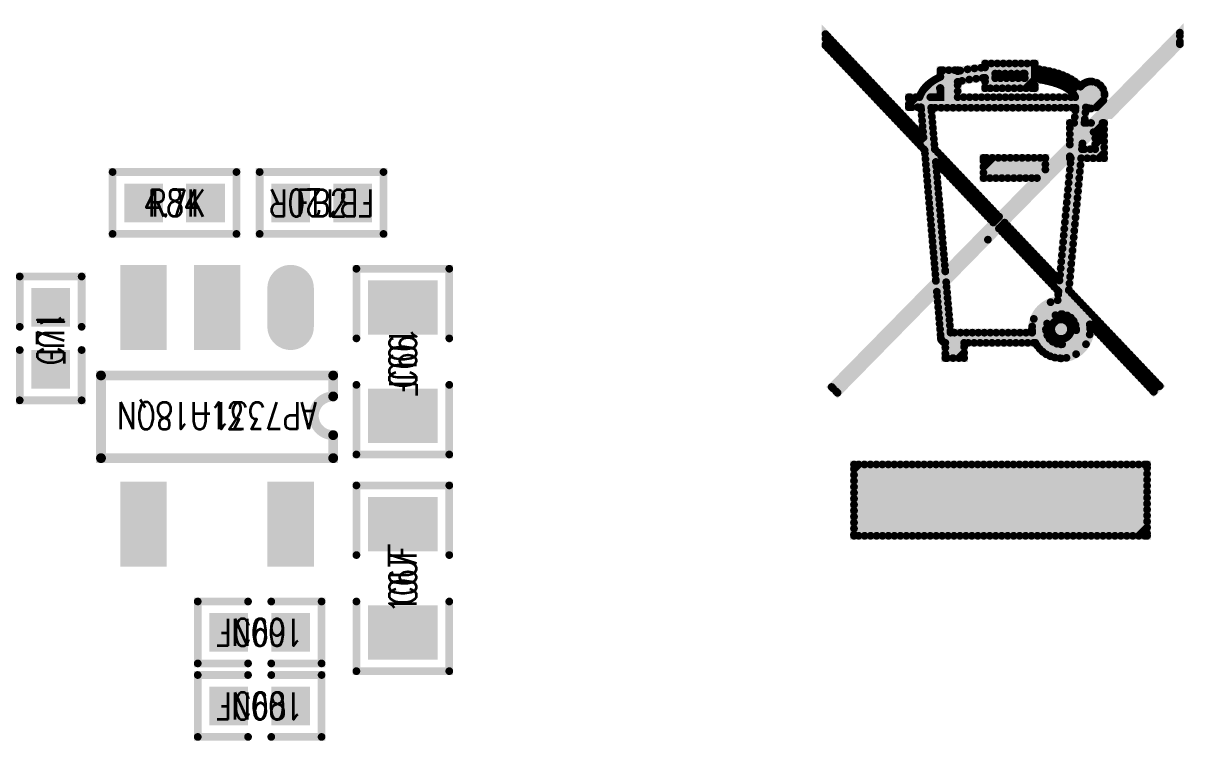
# Model space of a CAD drawing. Extents: x -4 to 157, y -7 to 87.
# Drawn here: x 19.3 to 34.29, y 21.25 to 30.52 of the extents above; entities that cross this region are included whole.
import ezdxf
from ezdxf.enums import TextEntityAlignment as Align

# ---------------------------------------------------------------- set-up
doc = ezdxf.new("R2010")
doc.units = 0
for name, color, linetype in [('2D_LINE_126', 255, 'CONTINUOUS'), ('ATTRIBUTE_01', 130, 'CONTINUOUS'), ('DRIL_PLTE_THRU_01', 3, 'CONTINUOUS'), ('DRIL_PLTE_THRU_02', 171, 'CONTINUOUS'), ('DRIL_PLTE_THRU_03', 222, 'CONTINUOUS'), ('DRIL_PLTE_THRU_04', 2, 'CONTINUOUS'), ('PADS_BOT', 56, 'CONTINUOUS'), ('PADS_INNER', 96, 'CONTINUOUS'), ('PADS_TOP', 96, 'CONTINUOUS'), ('PART_NAME_126', 6, 'CONTINUOUS'), ('PART_TOP_2DLINE_01', 255, 'CONTINUOUS'), ('PART_TOP_2DLINE_126', 255, 'CONTINUOUS')]:
    doc.layers.add(name, color=color, linetype=linetype)
doc.styles.add('W0$05', font='simplex', dxfattribs={"width": 0.75})

# ---------------------------------------------------------------- blocks, each defined once
blk = doc.blocks.new('SMOOTH_0$1')
at = {"const_width": 0.05}
blk.add_lwpolyline([(-0.025, 0, 1), (0.025, 0, 1)], format="xyb", close=True, dxfattribs=at)
blk = doc.blocks.new('DRAWING_12')
at = {"layer": '2D_LINE_126', "const_width": 0.1}
for points in [[(1.491, -3.948), (1.439, -3.347), (0.156, -4.654), (0.08, -4.579), (1.427, -3.208), (1.282, -1.519), (0, -0.166), (0, -0.018), (1.268, -1.353), (1.234, -0.964), (1.077, -0.964), (1.077, -0.834), (1.215, -0.834)], [(0, -0.077), (0.029, -0.048)], [(2.243, -2.377), (4.579, -0.041)], [(3.364, -0.966), (3.345, -1.167), (3.432, -1.167), (4.579, 0), (4.579, -0.149), (3.579, -1.167), (3.6, -1.167), (3.6, -1.623), (3.303, -1.623), (3.144, -3.328), (4.319, -4.567), (4.241, -4.641), (3.416, -3.769)], [(0, -0.154), (0.066, -0.088)], [(0.031, -0.2), (0.104, -0.127)], [(0.069, -0.239), (0.141, -0.167)], [(0.099, -4.598), (4.579, -0.118)], [(0.106, -0.279), (0.179, -0.206)], [(0.144, -0.318), (0.216, -0.246)], [(0.181, -0.358), (0.254, -0.285)], [(0.219, -0.397), (0.292, -0.325)], [(0.256, -0.437), (0.329, -0.364)], [(0.294, -0.476), (0.367, -0.404)], [(0.331, -0.516), (0.404, -0.443)], [(0.369, -0.555), (0.442, -0.483)], [(1.115, -0.964), (1.594, -0.485)], [(1.192, -0.964), (1.671, -0.485)], [(1.485, -0.825), (1.836, -0.474)], [(1.485, -0.517), (1.517, -0.485)], [(1.485, -0.571), (1.485, -0.485), (1.708, -0.485), (1.708, -0.498)], [(1.485, -0.748), (1.742, -0.491)], [(1.708, -0.498), (1.723, -0.495), (1.738, -0.492), (1.752, -0.489), (1.767, -0.486), (1.782, -0.483), (1.797, -0.481), (1.812, -0.478), (1.826, -0.476), (1.841, -0.473), (1.856, -0.471), (1.871, -0.469), (1.886, -0.467), (1.901, -0.465), (1.916, -0.463), (1.931, -0.461), (1.946, -0.46), (1.96, -0.458), (1.975, -0.457), (1.99, -0.455), (2.004, -0.454), (2.019, -0.453), (2.034, -0.452), (2.048, -0.451), (2.062, -0.45)], [(1.764, -0.623), (1.925, -0.462)], [(1.858, -0.606), (2.011, -0.454)], [(1.947, -0.595), (2.143, -0.398)], [(2.032, -0.586), (2.22, -0.398)], [(2.062, -0.402), (2.066, -0.398)], [(2.062, -0.633), (2.297, -0.398)], [(2.062, -0.45), (2.062, -0.398), (2.705, -0.398), (2.705, -0.719), (2.062, -0.719), (2.062, -0.584)], [(2.244, -0.529), (2.374, -0.398)], [(2.321, -0.529), (2.451, -0.398)], [(2.398, -0.529), (2.528, -0.398)], [(2.475, -0.529), (2.605, -0.398)], [(2.552, -0.529), (2.682, -0.398)], [(2.574, -0.583), (2.705, -0.452)], [(2.705, -0.597), (2.705, -0.464)], [(2.705, -0.464), (2.734, -0.468), (2.763, -0.472), (2.792, -0.477), (2.821, -0.482), (2.849, -0.487), (2.878, -0.493), (2.906, -0.5), (2.934, -0.506), (2.962, -0.514), (2.989, -0.522), (3.016, -0.53), (3.042, -0.539), (3.067, -0.549), (3.092, -0.559), (3.116, -0.57), (3.14, -0.581), (3.163, -0.593), (3.184, -0.606), (3.205, -0.62), (3.225, -0.634), (3.244, -0.649), (3.262, -0.664), (3.279, -0.681), (3.294, -0.698)], [(2.705, -0.529), (2.762, -0.472)], [(2.713, -0.599), (2.828, -0.484)], [(2.78, -0.609), (2.892, -0.496)], [(0.406, -0.595), (0.479, -0.522)], [(0.444, -0.634), (0.517, -0.562)], [(0.481, -0.674), (0.554, -0.601)], [(0.519, -0.714), (0.592, -0.641)], [(1.225, -0.808), (1.231, -0.795), (1.238, -0.782), (1.245, -0.77), (1.252, -0.757), (1.26, -0.745), (1.268, -0.734), (1.277, -0.723), (1.287, -0.711), (1.296, -0.701), (1.306, -0.69), (1.317, -0.68), (1.328, -0.67), (1.339, -0.661), (1.351, -0.651), (1.363, -0.642), (1.375, -0.633), (1.388, -0.625), (1.401, -0.616), (1.414, -0.608), (1.428, -0.6), (1.442, -0.593), (1.456, -0.585), (1.47, -0.578), (1.485, -0.571)], [(2.062, -0.584), (2.048, -0.585), (2.034, -0.586), (2.019, -0.587), (2.005, -0.588), (1.99, -0.59), (1.975, -0.591), (1.96, -0.593), (1.946, -0.595), (1.931, -0.596), (1.916, -0.598), (1.901, -0.6), (1.886, -0.602), (1.871, -0.604), (1.856, -0.607), (1.841, -0.609), (1.826, -0.611), (1.811, -0.614), (1.796, -0.617), (1.781, -0.619), (1.767, -0.622), (1.752, -0.625), (1.737, -0.628), (1.723, -0.632), (1.708, -0.635)], [(1.708, -0.635), (1.708, -0.834), (3.227, -0.834)], [(2.062, -0.71), (2.193, -0.579)], [(2.13, -0.719), (2.261, -0.589)], [(2.574, -0.529), (2.193, -0.529), (2.193, -0.589), (2.574, -0.589), (2.574, -0.529)], [(2.207, -0.719), (2.338, -0.589)], [(2.284, -0.719), (2.415, -0.589)], [(2.361, -0.719), (2.492, -0.589)], [(2.438, -0.719), (2.569, -0.589)], [(2.515, -0.719), (2.705, -0.529)], [(2.592, -0.719), (2.705, -0.606)], [(3.227, -0.834), (3.219, -0.816), (3.209, -0.8), (3.197, -0.784), (3.184, -0.769), (3.169, -0.755), (3.153, -0.742), (3.135, -0.729), (3.117, -0.717), (3.097, -0.705), (3.075, -0.694), (3.053, -0.684), (3.03, -0.674), (3.006, -0.665), (2.981, -0.656), (2.956, -0.648), (2.93, -0.641), (2.903, -0.634), (2.876, -0.627), (2.848, -0.621), (2.82, -0.615), (2.791, -0.61), (2.763, -0.606), (2.734, -0.601), (2.705, -0.597)], [(2.845, -0.621), (2.954, -0.512)], [(2.907, -0.635), (3.013, -0.529)], [(2.967, -0.652), (3.069, -0.55)], [(3.024, -0.672), (3.123, -0.573)], [(3.078, -0.695), (3.173, -0.6)], [(3.112, -0.97), (3.449, -0.633)], [(3.127, -0.723), (3.22, -0.63)], [(3.189, -0.97), (3.509, -0.65)], [(3.207, -0.798), (3.355, -0.65)], [(0.556, -0.753), (0.629, -0.68)], [(0.594, -0.793), (0.667, -0.72)], [(0.631, -0.832), (0.704, -0.759)], [(0.668, -0.872), (0.742, -0.799)], [(1.269, -0.733), (1.351, -0.651)], [(1.485, -0.715), (1.478, -0.719), (1.471, -0.723), (1.464, -0.727), (1.457, -0.731), (1.45, -0.736), (1.444, -0.74), (1.437, -0.745), (1.431, -0.749), (1.425, -0.754), (1.419, -0.759), (1.413, -0.763), (1.407, -0.768), (1.402, -0.773), (1.397, -0.778), (1.392, -0.783), (1.387, -0.789), (1.382, -0.794), (1.378, -0.799), (1.373, -0.805), (1.369, -0.81), (1.366, -0.816), (1.362, -0.822), (1.358, -0.828), (1.355, -0.834)], [(1.355, -0.834), (1.485, -0.834), (1.485, -0.715)], [(1.417, -0.97), (1.708, -0.679)], [(1.494, -0.97), (1.708, -0.756)], [(2.669, -0.719), (2.705, -0.683)], [(3.17, -0.757), (3.262, -0.665)], [(3.221, -1.091), (3.586, -0.726)], [(3.229, -1.007), (3.553, -0.682)], [(3.411, -0.978), (3.604, -0.785)], [(0.706, -0.911), (0.779, -0.838)], [(0.743, -0.951), (0.817, -0.878)], [(0.781, -0.99), (0.854, -0.917)], [(1.077, -0.848), (1.092, -0.834)], [(1.077, -0.925), (1.169, -0.834)], [(1.237, -0.996), (1.4, -0.834)], [(1.243, -1.067), (1.477, -0.834)], [(1.571, -0.97), (1.708, -0.833)], [(1.648, -0.97), (1.785, -0.834)], [(1.725, -0.97), (1.862, -0.834)], [(1.802, -0.97), (1.939, -0.834)], [(1.879, -0.97), (2.016, -0.834)], [(1.956, -0.97), (2.093, -0.834)], [(2.033, -0.97), (2.17, -0.834)], [(2.11, -0.97), (2.247, -0.834)], [(2.188, -0.97), (2.324, -0.834)], [(2.265, -0.97), (2.401, -0.834)], [(2.342, -0.97), (2.478, -0.834)], [(2.419, -0.97), (2.555, -0.834)], [(2.496, -0.97), (2.632, -0.834)], [(2.573, -0.97), (2.709, -0.834)], [(2.65, -0.97), (2.786, -0.834)], [(2.727, -0.97), (2.863, -0.834)], [(2.804, -0.97), (2.94, -0.834)], [(2.881, -0.97), (3.017, -0.834)], [(2.958, -0.97), (3.094, -0.834)], [(3.035, -0.97), (3.171, -0.834)], [(3.502, -0.964), (3.59, -0.876)], [(0.818, -1.03), (0.892, -0.957)], [(0.856, -1.069), (0.929, -0.996)], [(0.893, -1.109), (0.967, -1.036)], [(0.931, -1.148), (1.004, -1.075)], [(1.249, -1.138), (1.37, -1.017)], [(1.255, -1.209), (1.376, -1.088)], [(1.412, -1.504), (2.242, -2.379), (2.733, -1.879), (2.041, -1.879), (2.041, -1.618), (2.841, -1.618), (2.841, -1.769), (3.157, -1.447), (3.157, -1.167), (3.214, -1.167), (3.232, -0.97), (1.366, -0.97), (1.412, -1.504)], [(3.157, -1.233), (3.358, -1.032)], [(0.968, -1.188), (1.042, -1.115)], [(1.006, -1.227), (1.079, -1.154)], [(1.043, -1.267), (1.117, -1.194)], [(1.081, -1.306), (1.154, -1.233)], [(1.261, -1.28), (1.382, -1.159)], [(1.267, -1.351), (1.388, -1.23)], [(3.157, -1.31), (3.35, -1.117)], [(3.157, -1.387), (3.376, -1.167)], [(3.486, -1.288), (3.6, -1.174)], [(1.118, -1.346), (1.192, -1.273)], [(1.156, -1.386), (1.229, -1.312)], [(1.193, -1.425), (1.267, -1.352)], [(1.231, -1.465), (1.394, -1.301)], [(1.268, -1.504), (1.4, -1.372)], [(3.464, -1.285), (3.32, -1.431), (3.314, -1.506), (3.486, -1.506), (3.486, -1.285), (3.464, -1.285)], [(3.486, -1.365), (3.6, -1.251)], [(3.486, -1.442), (3.6, -1.328)], [(1.286, -1.563), (1.407, -1.443)], [(1.292, -1.634), (1.417, -1.51)], [(1.298, -1.705), (1.454, -1.549)], [(2.315, -2.455), (3.024, -3.202), (3.171, -1.623), (3.157, -1.623), (3.157, -1.598), (2.315, -2.455)], [(3.157, -1.618), (3.318, -1.456)], [(3.165, -1.686), (3.346, -1.506)], [(3.305, -1.623), (3.423, -1.506)], [(3.382, -1.623), (3.6, -1.405)], [(3.459, -1.623), (3.6, -1.482)], [(1.304, -1.776), (1.492, -1.589)], [(2.168, -2.454), (1.426, -1.671), (1.548, -3.085), (2.168, -2.454)], [(1.455, -1.702), (1.529, -1.628)], [(1.493, -1.741), (1.567, -1.668)], [(2.041, -1.656), (2.079, -1.618)], [(2.041, -1.733), (2.156, -1.618)], [(2.041, -1.81), (2.233, -1.618)], [(2.048, -1.879), (2.31, -1.618)], [(2.125, -1.879), (2.387, -1.618)], [(2.202, -1.879), (2.464, -1.618)], [(2.279, -1.879), (2.541, -1.618)], [(2.356, -1.879), (2.618, -1.618)], [(2.433, -1.879), (2.695, -1.618)], [(2.51, -1.879), (2.772, -1.618)], [(2.587, -1.879), (2.841, -1.625)], [(3.158, -1.771), (3.302, -1.626)], [(3.536, -1.623), (3.6, -1.559)], [(1.31, -1.847), (1.431, -1.726)], [(1.316, -1.918), (1.437, -1.797)], [(1.53, -1.781), (1.604, -1.707)], [(1.568, -1.82), (1.642, -1.747)], [(1.605, -1.86), (1.679, -1.786)], [(1.643, -1.899), (1.717, -1.826)], [(2.664, -1.879), (2.841, -1.702)], [(3.142, -1.941), (3.286, -1.796)], [(3.15, -1.856), (3.294, -1.711)], [(1.322, -1.989), (1.443, -1.868)], [(1.328, -2.06), (1.449, -1.939)], [(1.68, -1.939), (1.754, -1.865)], [(1.718, -1.978), (1.792, -1.905)], [(1.755, -2.018), (1.829, -1.944)], [(1.793, -2.058), (1.867, -1.984)], [(3.126, -2.11), (3.271, -1.966)], [(3.134, -2.026), (3.279, -1.881)], [(1.335, -2.131), (1.455, -2.01)], [(1.341, -2.202), (1.461, -2.081)], [(1.83, -2.097), (1.904, -2.023)], [(1.868, -2.137), (1.942, -2.063)], [(1.905, -2.176), (1.979, -2.102)], [(1.943, -2.216), (2.017, -2.142)], [(3.11, -2.28), (3.255, -2.136)], [(3.118, -2.195), (3.263, -2.051)], [(1.347, -2.272), (1.468, -2.152)], [(1.353, -2.343), (1.474, -2.223)], [(1.359, -2.414), (1.48, -2.294)], [(1.98, -2.255), (2.054, -2.181)], [(2.018, -2.295), (2.092, -2.221)], [(2.055, -2.334), (2.129, -2.26)], [(3.102, -2.365), (3.247, -2.22)], [(1.365, -2.485), (1.486, -2.364)], [(1.371, -2.556), (1.492, -2.435)], [(2.093, -2.374), (2.167, -2.3)], [(2.13, -2.413), (2.204, -2.339)], [(2.167, -2.453), (2.242, -2.379)], [(3.086, -2.535), (3.231, -2.39)], [(3.094, -2.45), (3.239, -2.305)], [(1.377, -2.627), (1.498, -2.506)], [(1.383, -2.698), (1.504, -2.577)], [(3, -3.458), (3.011, -3.343), (2.241, -2.531), (1.56, -3.225), (1.616, -3.877), (2.671, -3.877)], [(2.242, -2.532), (2.317, -2.458)], [(2.28, -2.571), (2.354, -2.497)], [(2.317, -2.611), (2.392, -2.537)], [(2.355, -2.651), (2.429, -2.576)], [(3.071, -2.705), (3.215, -2.56)], [(3.078, -2.62), (3.223, -2.475)], [(0.138, -4.636), (2.099, -2.675)], [(1.389, -2.769), (1.51, -2.648)], [(1.396, -2.84), (1.516, -2.719)], [(2.392, -2.69), (2.467, -2.616)], [(2.43, -2.73), (2.504, -2.655)], [(2.467, -2.769), (2.542, -2.695)], [(2.505, -2.809), (2.579, -2.734)], [(3.055, -2.875), (3.199, -2.73)], [(3.063, -2.79), (3.207, -2.645)], [(1.402, -2.911), (1.522, -2.79)], [(1.408, -2.982), (1.529, -2.861)], [(2.542, -2.848), (2.617, -2.774)], [(2.58, -2.888), (2.654, -2.813)], [(2.617, -2.927), (2.692, -2.853)], [(2.655, -2.967), (2.729, -2.892)], [(3.047, -2.96), (3.192, -2.815)], [(1.414, -3.052), (1.535, -2.932)], [(1.42, -3.123), (1.541, -3.003)], [(2.692, -3.006), (2.767, -2.932)], [(2.73, -3.046), (2.804, -2.971)], [(2.767, -3.085), (2.842, -3.011)], [(3.031, -3.13), (3.176, -2.985)], [(3.039, -3.045), (3.184, -2.9)], [(1.426, -3.194), (1.547, -3.073)], [(2.805, -3.125), (2.879, -3.05)], [(2.842, -3.164), (2.917, -3.09)], [(2.879, -3.204), (2.954, -3.129)], [(2.917, -3.243), (2.992, -3.169)], [(2.954, -3.283), (3.168, -3.07)], [(2.992, -3.323), (3.16, -3.155)], [(1.444, -3.407), (1.565, -3.286)], [(2.671, -3.797), (3.144, -3.324)], [(3.007, -3.384), (3.152, -3.24)], [(1.45, -3.478), (1.571, -3.357)], [(1.457, -3.549), (1.577, -3.428)], [(2.671, -3.875), (3.179, -3.366)], [(2.692, -3.699), (2.909, -3.483)], [(2.971, -3.651), (3.217, -3.406)], [(3.061, -3.638), (3.254, -3.445)], [(3.123, -3.654), (3.292, -3.485)], [(1.463, -3.62), (1.583, -3.499)], [(1.469, -3.691), (1.59, -3.57)], [(1.475, -3.762), (1.596, -3.641)], [(3.171, -3.683), (3.329, -3.524)], [(3.207, -3.724), (3.367, -3.564)], [(3.231, -3.776), (3.404, -3.603)], [(3.239, -3.846), (3.442, -3.643)], [(1.481, -3.832), (1.602, -3.712)], [(1.487, -3.903), (1.608, -3.783)], [(2.614, -4.008), (2.863, -3.759)], [(2.92, -3.857), (3.069, -3.708)], [(2.943, -3.757), (2.969, -3.73)], [(2.944, -3.909), (3.122, -3.732)], [(2.963, -4.199), (3.48, -3.682)], [(2.986, -3.944), (3.157, -3.774)], [(3.442, -3.797), (3.517, -3.722)], [(3.479, -3.836), (3.555, -3.761)], [(1.549, -4.008), (1.545, -4.007), (1.542, -4.006), (1.538, -4.005), (1.535, -4.004), (1.532, -4.002), (1.528, -4.001), (1.525, -3.999), (1.522, -3.997), (1.519, -3.995), (1.516, -3.992), (1.513, -3.99), (1.51, -3.987), (1.508, -3.984), (1.505, -3.981), (1.503, -3.979), (1.501, -3.975), (1.499, -3.972), (1.497, -3.969), (1.495, -3.966), (1.494, -3.962), (1.493, -3.959), (1.492, -3.955), (1.491, -3.952), (1.491, -3.948)], [(1.498, -3.97), (1.614, -3.853)], [(1.539, -4.005), (1.667, -3.877)], [(1.549, -4.072), (1.744, -3.877)], [(1.549, -4.149), (1.821, -3.877)], [(1.571, -4.205), (1.898, -3.877)], [(1.844, -4.008), (1.975, -3.877)], [(1.921, -4.008), (2.052, -3.877)], [(1.998, -4.008), (2.129, -3.877)], [(2.075, -4.008), (2.206, -3.877)], [(2.152, -4.008), (2.283, -3.877)], [(2.229, -4.008), (2.36, -3.877)], [(2.306, -4.008), (2.437, -3.877)], [(2.383, -4.008), (2.514, -3.877)], [(2.46, -4.008), (2.591, -3.877)], [(2.537, -4.008), (2.668, -3.877)], [(2.691, -4.008), (2.85, -3.849)], [(2.734, -4.043), (2.866, -3.911)], [(3.031, -4.207), (3.42, -3.819)], [(3.049, -3.959), (3.171, -3.836)], [(3.114, -4.202), (3.414, -3.901)], [(3.517, -3.876), (3.592, -3.801)], [(3.554, -3.916), (3.63, -3.84)], [(3.592, -3.955), (3.667, -3.88)], [(3.629, -3.995), (3.705, -3.919)], [(2.712, -4.008), (1.791, -4.008), (1.791, -4.205), (1.549, -4.205), (1.549, -4.008)], [(1.648, -4.205), (1.791, -4.061)], [(2.768, -4.086), (2.895, -3.959)], [(2.807, -4.123), (2.936, -3.994)], [(2.852, -4.156), (2.988, -4.019)], [(2.904, -4.181), (3.058, -4.027)], [(3.238, -4.154), (3.366, -4.026)], [(3.666, -4.034), (3.742, -3.959)], [(3.704, -4.074), (3.78, -3.998)], [(3.741, -4.113), (3.817, -4.038)], [(3.779, -4.153), (3.855, -4.077)], [(1.725, -4.205), (1.791, -4.138)], [(3.816, -4.192), (3.892, -4.117)], [(3.854, -4.232), (3.93, -4.156)], [(3.891, -4.271), (3.967, -4.196)], [(3.929, -4.311), (4.005, -4.235)], [(3.966, -4.35), (4.042, -4.275)], [(4.004, -4.39), (4.08, -4.314)], [(4.041, -4.429), (4.117, -4.354)], [(4.079, -4.469), (4.155, -4.393)], [(4.116, -4.508), (4.192, -4.433)], [(4.154, -4.548), (4.23, -4.472)], [(4.191, -4.588), (4.267, -4.512)], [(4.229, -4.627), (4.305, -4.551)], [(0.369, -5.638), (0.427, -5.58)], [(0.369, -5.715), (0.504, -5.58)], [(0.369, -5.792), (0.581, -5.58)], [(0.369, -5.869), (0.658, -5.58)], [(0.369, -5.946), (0.735, -5.58)], [(0.369, -6.023), (0.812, -5.58)], [(0.369, -6.1), (0.889, -5.58)], [(0.369, -6.177), (0.966, -5.58)], [(0.369, -6.254), (1.043, -5.58)], [(0.369, -6.331), (1.12, -5.58)], [(0.369, -6.408), (1.197, -5.58)], [(0.369, -6.485), (1.274, -5.58)], [(0.369, -5.58), (4.155, -5.58), (4.155, -6.502), (0.369, -6.502), (0.369, -5.58)], [(0.429, -6.502), (1.351, -5.58)], [(0.506, -6.502), (1.428, -5.58)], [(0.583, -6.502), (1.505, -5.58)], [(0.66, -6.502), (1.582, -5.58)], [(0.737, -6.502), (1.659, -5.58)], [(0.814, -6.502), (1.736, -5.58)], [(0.891, -6.502), (1.813, -5.58)], [(0.968, -6.502), (1.89, -5.58)], [(1.045, -6.502), (1.967, -5.58)], [(1.122, -6.502), (2.044, -5.58)], [(1.199, -6.502), (2.121, -5.58)], [(1.276, -6.502), (2.198, -5.58)], [(1.353, -6.502), (2.275, -5.58)], [(1.43, -6.502), (2.352, -5.58)], [(1.507, -6.502), (2.429, -5.58)], [(1.584, -6.502), (2.506, -5.58)], [(1.661, -6.502), (2.583, -5.58)], [(1.738, -6.502), (2.66, -5.58)], [(1.815, -6.502), (2.737, -5.58)], [(1.892, -6.502), (2.814, -5.58)], [(1.969, -6.502), (2.891, -5.58)], [(2.046, -6.502), (2.968, -5.58)], [(2.123, -6.502), (3.045, -5.58)], [(2.2, -6.502), (3.122, -5.58)], [(2.277, -6.502), (3.199, -5.58)], [(2.354, -6.502), (3.276, -5.58)], [(2.431, -6.502), (3.353, -5.58)], [(2.508, -6.502), (3.43, -5.58)], [(2.585, -6.502), (3.507, -5.58)], [(2.662, -6.502), (3.584, -5.58)], [(2.739, -6.502), (3.661, -5.58)], [(2.816, -6.502), (3.738, -5.58)], [(2.893, -6.502), (3.815, -5.58)], [(2.97, -6.502), (3.892, -5.58)], [(3.047, -6.502), (3.969, -5.58)], [(3.124, -6.502), (4.046, -5.58)], [(3.201, -6.502), (4.123, -5.58)], [(3.278, -6.502), (4.155, -5.625)], [(3.355, -6.502), (4.155, -5.702)], [(3.432, -6.502), (4.155, -5.779)], [(3.509, -6.502), (4.155, -5.856)], [(3.586, -6.502), (4.155, -5.933)], [(3.663, -6.502), (4.155, -6.01)], [(3.74, -6.502), (4.155, -6.087)], [(3.817, -6.502), (4.155, -6.164)], [(3.894, -6.502), (4.155, -6.241)], [(3.971, -6.502), (4.155, -6.318)], [(4.048, -6.502), (4.155, -6.395)], [(4.125, -6.502), (4.155, -6.472)]]:
    blk.add_lwpolyline(points, dxfattribs=at)
for points in [[(3.431, -0.631, 0.230409), (3.294, -0.698)], [(3.606, -0.805, 0.414214), (3.431, -0.631)], [(1.225, -0.808, 0.023566), (1.215, -0.834)], [(3.431, -0.98, 0.413702), (3.606, -0.805)], [(3.364, -0.966, 0.099373), (3.431, -0.98)], [(3, -3.458, 0.380364), (2.668, -3.832)], [(3.044, -3.637, 0.414214), (2.849, -3.832)], [(3.24, -3.832, 0.414214), (3.044, -3.637)], [(3.044, -3.705, 0.414214), (2.917, -3.832)], [(3.172, -3.832, 0.414214), (3.044, -3.705)], [(3.421, -3.832, 0.041475), (3.416, -3.769)], [(2.668, -3.832, 0.029679), (2.671, -3.877)], [(2.849, -3.832, 0.414214), (3.044, -4.028)], [(2.917, -3.832, 0.414214), (3.044, -3.959)], [(3.044, -4.209, 0.414214), (3.421, -3.832)], [(3.044, -4.028, 0.414214), (3.24, -3.832)], [(3.044, -3.959, 0.413192), (3.172, -3.832)], [(2.712, -4.008, 0.277794), (3.044, -4.209)]]:
    blk.add_lwpolyline(points, format="xyb", dxfattribs=at)
at = {"layer": '2D_LINE_126'}
for p in [(0, -0.018), (0.029, -0.048), (4.579, 0), (4.579, -0.041), (0, -0.077), (0, -0.154), (0, -0.166), (0.031, -0.2), (0.066, -0.088), (0.104, -0.127), (0.141, -0.167), (4.579, -0.118), (4.579, -0.149), (0.069, -0.239), (0.106, -0.279), (0.144, -0.318), (0.179, -0.206), (0.216, -0.246), (0.254, -0.285), (0.292, -0.325), (0.181, -0.358), (0.219, -0.397), (0.256, -0.437), (0.294, -0.476), (0.329, -0.364), (0.367, -0.404), (0.404, -0.443), (0.442, -0.483), (1.485, -0.485), (1.517, -0.485), (1.594, -0.485), (1.671, -0.485), (1.708, -0.485), (1.708, -0.498), (1.708, -0.498), (1.723, -0.495), (1.742, -0.491), (1.836, -0.474), (1.925, -0.462), (2.011, -0.454), (2.062, -0.398), (2.062, -0.402), (2.062, -0.45), (2.066, -0.398), (2.143, -0.398), (2.22, -0.398), (2.297, -0.398), (2.374, -0.398), (2.451, -0.398), (2.528, -0.398), (2.605, -0.398), (2.682, -0.398), (2.705, -0.398), (2.705, -0.452), (2.705, -0.464), (2.705, -0.464), (2.734, -0.468), (2.762, -0.472), (2.828, -0.484), (2.892, -0.496), (0.331, -0.516), (0.369, -0.555), (0.406, -0.595), (0.444, -0.634), (0.479, -0.522), (0.517, -0.562), (0.554, -0.601), (0.592, -0.641), (1.363, -0.642), (1.375, -0.633), (1.388, -0.625), (1.401, -0.616), (1.414, -0.608), (1.428, -0.6), (1.442, -0.593), (1.456, -0.585), (1.47, -0.578), (1.485, -0.517), (1.485, -0.571), (1.485, -0.571), (1.708, -0.635), (1.764, -0.623), (1.858, -0.606), (1.947, -0.595), (2.032, -0.586), (2.048, -0.585), (2.062, -0.584), (2.062, -0.584), (2.062, -0.633), (2.193, -0.529), (2.193, -0.579), (2.193, -0.589), (2.244, -0.529), (2.261, -0.589), (2.321, -0.529), (2.338, -0.589), (2.398, -0.529), (2.415, -0.589), (2.475, -0.529), (2.492, -0.589), (2.552, -0.529), (2.569, -0.589), (2.574, -0.529), (2.574, -0.529), (2.574, -0.583), (2.574, -0.589), (2.705, -0.529), (2.705, -0.529), (2.705, -0.597), (2.705, -0.606), (2.713, -0.599), (2.78, -0.609), (2.82, -0.615), (2.845, -0.621), (2.848, -0.621), (2.876, -0.627), (2.903, -0.634), (2.907, -0.635), (2.93, -0.641), (2.954, -0.512), (2.956, -0.648), (3.013, -0.529), (3.069, -0.55), (3.123, -0.573), (3.173, -0.6), (3.22, -0.63), (3.355, -0.65), (3.431, -0.631), (3.431, -0.631), (3.449, -0.633), (3.509, -0.65), (0.481, -0.674), (0.519, -0.714), (0.556, -0.753), (0.594, -0.793), (0.629, -0.68), (0.667, -0.72), (0.704, -0.759), (0.742, -0.799), (1.231, -0.795), (1.238, -0.782), (1.245, -0.77), (1.252, -0.757), (1.26, -0.745), (1.268, -0.734), (1.269, -0.733), (1.277, -0.723), (1.287, -0.711), (1.296, -0.701), (1.306, -0.69), (1.317, -0.68), (1.328, -0.67), (1.339, -0.661), (1.351, -0.651), (1.351, -0.651), (1.478, -0.719), (1.485, -0.715), (1.485, -0.715), (1.485, -0.748), (1.708, -0.679), (1.708, -0.756), (2.062, -0.71), (2.062, -0.719), (2.13, -0.719), (2.207, -0.719), (2.284, -0.719), (2.361, -0.719), (2.438, -0.719), (2.515, -0.719), (2.592, -0.719), (2.669, -0.719), (2.705, -0.683), (2.705, -0.719), (2.967, -0.652), (2.981, -0.656), (3.006, -0.665), (3.024, -0.672), (3.03, -0.674), (3.053, -0.684), (3.075, -0.694), (3.078, -0.695), (3.097, -0.705), (3.117, -0.717), (3.127, -0.723), (3.135, -0.729), (3.153, -0.742), (3.169, -0.755), (3.17, -0.757), (3.184, -0.769), (3.197, -0.784), (3.207, -0.798), (3.262, -0.665), (3.294, -0.698), (3.553, -0.682), (3.586, -0.726), (3.604, -0.785), (0.631, -0.832), (0.668, -0.872), (0.706, -0.911), (0.779, -0.838), (0.817, -0.878), (0.854, -0.917), (1.077, -0.834), (1.077, -0.848), (1.077, -0.925), (1.092, -0.834), (1.169, -0.834), (1.215, -0.834), (1.215, -0.834), (1.225, -0.808), (1.225, -0.808), (1.355, -0.834), (1.4, -0.834), (1.477, -0.834), (1.485, -0.825), (1.485, -0.834), (1.708, -0.833), (1.708, -0.834), (1.785, -0.834), (1.862, -0.834), (1.939, -0.834), (2.016, -0.834), (2.093, -0.834), (2.17, -0.834), (2.247, -0.834), (2.324, -0.834), (2.401, -0.834), (2.478, -0.834), (2.555, -0.834), (2.632, -0.834), (2.709, -0.834), (2.786, -0.834), (2.863, -0.834), (2.94, -0.834), (3.017, -0.834), (3.094, -0.834), (3.171, -0.834), (3.209, -0.8), (3.219, -0.816), (3.227, -0.834), (3.227, -0.834), (3.59, -0.876), (3.606, -0.805), (3.606, -0.805), (0.743, -0.951), (0.781, -0.99), (0.818, -1.03), (0.856, -1.069), (0.892, -0.957), (0.929, -0.996), (0.967, -1.036), (1.004, -1.075), (1.077, -0.964), (1.115, -0.964), (1.192, -0.964), (1.234, -0.964), (1.237, -0.996), (1.243, -1.067), (1.366, -0.97), (1.37, -1.017), (1.376, -1.088), (1.417, -0.97), (1.494, -0.97), (1.571, -0.97), (1.648, -0.97), (1.725, -0.97), (1.802, -0.97), (1.879, -0.97), (1.956, -0.97), (2.033, -0.97), (2.11, -0.97), (2.188, -0.97), (2.265, -0.97), (2.342, -0.97), (2.419, -0.97), (2.496, -0.97), (2.573, -0.97), (2.65, -0.97), (2.727, -0.97), (2.804, -0.97), (2.881, -0.97), (2.958, -0.97), (3.035, -0.97), (3.112, -0.97), (3.189, -0.97), (3.221, -1.091), (3.229, -1.007), (3.232, -0.97), (3.358, -1.032), (3.364, -0.966), (3.364, -0.966), (3.411, -0.978), (3.431, -0.98), (3.431, -0.98), (3.502, -0.964), (0.893, -1.109), (0.931, -1.148), (0.968, -1.188), (1.006, -1.227), (1.042, -1.115), (1.079, -1.154), (1.117, -1.194), (1.154, -1.233), (1.249, -1.138), (1.255, -1.209), (1.382, -1.159), (1.388, -1.23), (3.157, -1.167), (3.157, -1.233), (3.214, -1.167), (3.345, -1.167), (3.35, -1.117), (3.376, -1.167), (3.432, -1.167), (3.579, -1.167), (3.6, -1.167), (3.6, -1.174), (1.043, -1.267), (1.081, -1.306), (1.118, -1.346), (1.156, -1.386), (1.192, -1.273), (1.229, -1.312), (1.261, -1.28), (1.267, -1.351), (1.267, -1.352), (1.268, -1.353), (1.394, -1.301), (1.4, -1.372), (3.157, -1.31), (3.157, -1.387), (3.464, -1.285), (3.464, -1.285), (3.486, -1.285), (3.486, -1.288), (3.486, -1.365), (3.6, -1.251), (3.6, -1.328), (1.193, -1.425), (1.231, -1.465), (1.268, -1.504), (1.282, -1.519), (1.407, -1.443), (1.412, -1.504), (1.412, -1.504), (1.417, -1.51), (1.454, -1.549), (3.157, -1.447), (3.314, -1.506), (3.318, -1.456), (3.32, -1.431), (3.346, -1.506), (3.423, -1.506), (3.486, -1.442), (3.486, -1.506), (3.6, -1.405), (3.6, -1.482), (1.286, -1.563), (1.292, -1.634), (1.426, -1.671), (1.492, -1.589), (1.529, -1.628), (1.567, -1.668), (2.041, -1.618), (2.041, -1.656), (2.079, -1.618), (2.156, -1.618), (2.233, -1.618), (2.31, -1.618), (2.387, -1.618), (2.464, -1.618), (2.541, -1.618), (2.618, -1.618), (2.695, -1.618), (2.772, -1.618), (2.841, -1.618), (2.841, -1.625), (3.157, -1.598), (3.157, -1.618), (3.157, -1.623), (3.165, -1.686), (3.171, -1.623), (3.302, -1.626), (3.303, -1.623), (3.305, -1.623), (3.382, -1.623), (3.459, -1.623), (3.536, -1.623), (3.6, -1.559), (3.6, -1.623), (1.298, -1.705), (1.304, -1.776), (1.31, -1.847), (1.431, -1.726), (1.437, -1.797), (1.455, -1.702), (1.493, -1.741), (1.53, -1.781), (1.568, -1.82), (1.604, -1.707), (1.642, -1.747), (1.679, -1.786), (1.717, -1.826), (2.041, -1.733), (2.041, -1.81), (2.841, -1.702), (2.841, -1.769), (3.158, -1.771), (3.286, -1.796), (3.294, -1.711), (1.316, -1.918), (1.322, -1.989), (1.443, -1.868), (1.449, -1.939), (1.605, -1.86), (1.643, -1.899), (1.68, -1.939), (1.718, -1.978), (1.754, -1.865), (1.792, -1.905), (1.829, -1.944), (1.867, -1.984), (2.041, -1.879), (2.048, -1.879), (2.125, -1.879), (2.202, -1.879), (2.279, -1.879), (2.356, -1.879), (2.433, -1.879), (2.51, -1.879), (2.587, -1.879), (2.664, -1.879), (2.733, -1.879), (3.142, -1.941), (3.15, -1.856), (3.271, -1.966), (3.279, -1.881), (1.328, -2.06), (1.335, -2.131), (1.455, -2.01), (1.461, -2.081), (1.755, -2.018), (1.793, -2.058), (1.83, -2.097), (1.868, -2.137), (1.904, -2.023), (1.942, -2.063), (1.979, -2.102), (2.017, -2.142), (3.126, -2.11), (3.134, -2.026), (3.255, -2.136), (3.263, -2.051), (1.341, -2.202), (1.347, -2.272), (1.468, -2.152), (1.474, -2.223), (1.48, -2.294), (1.905, -2.176), (1.943, -2.216), (1.98, -2.255), (2.018, -2.295), (2.054, -2.181), (2.092, -2.221), (2.129, -2.26), (3.11, -2.28), (3.118, -2.195), (3.247, -2.22), (1.353, -2.343), (1.359, -2.414), (1.486, -2.364), (1.492, -2.435), (2.055, -2.334), (2.093, -2.374), (2.13, -2.413), (2.167, -2.3), (2.204, -2.339), (2.242, -2.379), (2.242, -2.379), (2.243, -2.377), (3.102, -2.365), (3.231, -2.39), (3.239, -2.305), (1.365, -2.485), (1.371, -2.556), (1.498, -2.506), (1.504, -2.577), (2.167, -2.453), (2.168, -2.454), (2.168, -2.454), (2.241, -2.531), (2.242, -2.532), (2.28, -2.571), (2.315, -2.455), (2.315, -2.455), (2.317, -2.458), (2.354, -2.497), (2.392, -2.537), (2.429, -2.576), (3.086, -2.535), (3.094, -2.45), (3.215, -2.56), (3.223, -2.475), (1.377, -2.627), (1.383, -2.698), (1.51, -2.648), (1.516, -2.719), (2.099, -2.675), (2.317, -2.611), (2.355, -2.651), (2.392, -2.69), (2.43, -2.73), (2.467, -2.616), (2.504, -2.655), (2.542, -2.695), (2.579, -2.734), (3.071, -2.705), (3.078, -2.62), (3.199, -2.73), (3.207, -2.645), (1.389, -2.769), (1.396, -2.84), (1.522, -2.79), (1.529, -2.861), (2.467, -2.769), (2.505, -2.809), (2.542, -2.848), (2.58, -2.888), (2.617, -2.774), (2.654, -2.813), (2.692, -2.853), (2.729, -2.892), (3.055, -2.875), (3.063, -2.79), (3.192, -2.815), (1.402, -2.911), (1.408, -2.982), (1.535, -2.932), (1.541, -3.003), (2.617, -2.927), (2.655, -2.967), (2.692, -3.006), (2.73, -3.046), (2.767, -2.932), (2.804, -2.971), (2.842, -3.011), (3.039, -3.045), (3.047, -2.96), (3.176, -2.985), (3.184, -2.9), (1.414, -3.052), (1.42, -3.123), (1.426, -3.194), (1.547, -3.073), (1.548, -3.085), (2.767, -3.085), (2.805, -3.125), (2.842, -3.164), (2.879, -3.05), (2.917, -3.09), (2.954, -3.129), (2.992, -3.169), (3.031, -3.13), (3.16, -3.155), (3.168, -3.07), (1.427, -3.208), (1.439, -3.347), (1.56, -3.225), (1.565, -3.286), (2.879, -3.204), (2.917, -3.243), (2.954, -3.283), (2.992, -3.323), (3.011, -3.343), (3.024, -3.202), (3.144, -3.324), (3.144, -3.328), (3.152, -3.24), (1.444, -3.407), (1.45, -3.478), (1.571, -3.357), (1.577, -3.428), (2.909, -3.483), (3, -3.458), (3, -3.458), (3.007, -3.384), (3.179, -3.366), (3.217, -3.406), (3.254, -3.445), (3.292, -3.485), (1.457, -3.549), (1.463, -3.62), (1.583, -3.499), (1.59, -3.57), (1.596, -3.641), (3.044, -3.637), (3.044, -3.637), (3.061, -3.638), (3.329, -3.524), (3.367, -3.564), (3.404, -3.603), (3.442, -3.643), (1.469, -3.691), (1.475, -3.762), (1.602, -3.712), (1.608, -3.783), (2.671, -3.797), (2.692, -3.699), (2.863, -3.759), (2.943, -3.757), (2.969, -3.73), (2.971, -3.651), (3.044, -3.705), (3.044, -3.705), (3.069, -3.708), (3.122, -3.732), (3.123, -3.654), (3.157, -3.774), (3.171, -3.683), (3.207, -3.724), (3.231, -3.776), (3.416, -3.769), (3.416, -3.769), (3.442, -3.797), (3.48, -3.682), (3.517, -3.722), (3.555, -3.761), (1.481, -3.832), (1.487, -3.903), (1.491, -3.948), (1.491, -3.948), (1.614, -3.853), (1.616, -3.877), (1.667, -3.877), (1.744, -3.877), (1.821, -3.877), (1.898, -3.877), (1.975, -3.877), (2.052, -3.877), (2.129, -3.877), (2.206, -3.877), (2.283, -3.877), (2.36, -3.877), (2.437, -3.877), (2.514, -3.877), (2.591, -3.877), (2.668, -3.832), (2.668, -3.832), (2.668, -3.877), (2.671, -3.875), (2.671, -3.877), (2.671, -3.877), (2.849, -3.832), (2.849, -3.832), (2.85, -3.849), (2.866, -3.911), (2.917, -3.832), (2.917, -3.832), (2.92, -3.857), (2.944, -3.909), (2.986, -3.944), (3.171, -3.836), (3.172, -3.832), (3.172, -3.832), (3.239, -3.846), (3.24, -3.832), (3.24, -3.832), (3.414, -3.901), (3.42, -3.819), (3.421, -3.832), (3.421, -3.832), (3.479, -3.836), (3.517, -3.876), (3.554, -3.916), (3.592, -3.801), (3.63, -3.84), (3.667, -3.88), (3.705, -3.919), (1.491, -3.952), (1.492, -3.955), (1.493, -3.959), (1.494, -3.962), (1.495, -3.966), (1.497, -3.969), (1.498, -3.97), (1.499, -3.972), (1.501, -3.975), (1.503, -3.979), (1.505, -3.981), (1.508, -3.984), (1.51, -3.987), (1.513, -3.99), (1.516, -3.992), (1.519, -3.995), (1.522, -3.997), (1.525, -3.999), (1.528, -4.001), (1.532, -4.002), (1.535, -4.004), (1.538, -4.005), (1.539, -4.005), (1.542, -4.006), (1.545, -4.007), (1.549, -4.008), (1.549, -4.008), (1.549, -4.072), (1.791, -4.008), (1.791, -4.061), (1.844, -4.008), (1.921, -4.008), (1.998, -4.008), (2.075, -4.008), (2.152, -4.008), (2.229, -4.008), (2.306, -4.008), (2.383, -4.008), (2.46, -4.008), (2.537, -4.008), (2.614, -4.008), (2.691, -4.008), (2.712, -4.008), (2.712, -4.008), (2.734, -4.043), (2.768, -4.086), (2.895, -3.959), (2.936, -3.994), (2.988, -4.019), (3.044, -3.959), (3.044, -3.959), (3.044, -4.028), (3.044, -4.028), (3.049, -3.959), (3.058, -4.027), (3.366, -4.026), (3.592, -3.955), (3.629, -3.995), (3.666, -4.034), (3.704, -4.074), (3.742, -3.959), (3.78, -3.998), (3.817, -4.038), (3.855, -4.077), (1.549, -4.149), (1.549, -4.205), (1.571, -4.205), (1.648, -4.205), (1.725, -4.205), (1.791, -4.138), (1.791, -4.205), (2.807, -4.123), (2.852, -4.156), (2.904, -4.181), (2.963, -4.199), (3.031, -4.207), (3.044, -4.209), (3.044, -4.209), (3.114, -4.202), (3.238, -4.154), (3.741, -4.113), (3.779, -4.153), (3.816, -4.192), (3.854, -4.232), (3.892, -4.117), (3.93, -4.156), (3.967, -4.196), (4.005, -4.235), (3.891, -4.271), (3.929, -4.311), (3.966, -4.35), (4.004, -4.39), (4.042, -4.275), (4.08, -4.314), (4.117, -4.354), (4.155, -4.393), (4.041, -4.429), (4.079, -4.469), (4.116, -4.508), (4.154, -4.548), (4.192, -4.433), (4.23, -4.472), (4.267, -4.512), (0.08, -4.579), (0.099, -4.598), (0.138, -4.636), (0.156, -4.654), (4.191, -4.588), (4.229, -4.627), (4.241, -4.641), (4.305, -4.551), (4.319, -4.567), (0.369, -5.58), (0.369, -5.58), (0.427, -5.58), (0.504, -5.58), (0.581, -5.58), (0.658, -5.58), (0.735, -5.58), (0.812, -5.58), (0.889, -5.58), (0.966, -5.58), (1.043, -5.58), (1.12, -5.58), (1.197, -5.58), (1.274, -5.58), (1.351, -5.58), (1.428, -5.58), (1.505, -5.58), (1.582, -5.58), (1.659, -5.58), (1.736, -5.58), (1.813, -5.58), (1.89, -5.58), (1.967, -5.58), (2.044, -5.58), (2.121, -5.58), (2.198, -5.58), (2.275, -5.58), (2.352, -5.58), (2.429, -5.58), (2.506, -5.58), (2.583, -5.58), (2.66, -5.58), (2.737, -5.58), (2.814, -5.58), (2.891, -5.58), (2.968, -5.58), (3.045, -5.58), (3.122, -5.58), (3.199, -5.58), (3.276, -5.58), (3.353, -5.58), (3.43, -5.58), (3.507, -5.58), (3.584, -5.58), (3.661, -5.58), (3.738, -5.58), (3.815, -5.58), (3.892, -5.58), (3.969, -5.58), (4.046, -5.58), (4.123, -5.58), (4.155, -5.58), (0.369, -5.638), (0.369, -5.715), (4.155, -5.625), (4.155, -5.702), (0.369, -5.792), (0.369, -5.869), (4.155, -5.779), (4.155, -5.856), (0.369, -5.946), (0.369, -6.023), (4.155, -5.933), (4.155, -6.01), (0.369, -6.1), (0.369, -6.177), (4.155, -6.087), (4.155, -6.164), (0.369, -6.254), (0.369, -6.331), (4.155, -6.241), (4.155, -6.318), (0.369, -6.408), (0.369, -6.485), (4.155, -6.395), (4.155, -6.472), (0.369, -6.502), (0.429, -6.502), (0.506, -6.502), (0.583, -6.502), (0.66, -6.502), (0.737, -6.502), (0.814, -6.502), (0.891, -6.502), (0.968, -6.502), (1.045, -6.502), (1.122, -6.502), (1.199, -6.502), (1.276, -6.502), (1.353, -6.502), (1.43, -6.502), (1.507, -6.502), (1.584, -6.502), (1.661, -6.502), (1.738, -6.502), (1.815, -6.502), (1.892, -6.502), (1.969, -6.502), (2.046, -6.502), (2.123, -6.502), (2.2, -6.502), (2.277, -6.502), (2.354, -6.502), (2.431, -6.502), (2.508, -6.502), (2.585, -6.502), (2.662, -6.502), (2.739, -6.502), (2.816, -6.502), (2.893, -6.502), (2.97, -6.502), (3.047, -6.502), (3.124, -6.502), (3.201, -6.502), (3.278, -6.502), (3.355, -6.502), (3.432, -6.502), (3.509, -6.502), (3.586, -6.502), (3.663, -6.502), (3.74, -6.502), (3.817, -6.502), (3.894, -6.502), (3.971, -6.502), (4.048, -6.502), (4.125, -6.502), (4.155, -6.502)]:
    blk.add_blockref('SMOOTH_0$1', p, dxfattribs=at)
blk = doc.blocks.new('PART_BODY_TOP_258')
at = {"layer": 'PART_TOP_2DLINE_126', "const_width": 0.1}
for points in [[(-0.3, 0.6), (-1.2, 0.6), (-1.2, -0.6), (-0.3, -0.6)], [(0.3, -0.6), (1.2, -0.6), (1.2, 0.6), (0.3, 0.6)]]:
    blk.add_lwpolyline(points, dxfattribs=at)
at = {"layer": 'PART_TOP_2DLINE_126'}
for p in [(-1.2, 0.6), (-0.3, 0.6), (0.3, 0.6), (1.2, 0.6), (-1.2, -0.6), (-0.3, -0.6), (0.3, -0.6), (1.2, -0.6)]:
    blk.add_blockref('SMOOTH_0$1', p, dxfattribs=at)
blk = doc.blocks.new('DRIL_HOLE_0')
blk.add_lwpolyline([(0, 0, 1), (0, 0, 1)], format="xyb", close=True)
blk = doc.blocks.new('PAD_0')
blk.add_lwpolyline([(0, 0, 1), (0, 0, 1)], format="xyb", close=True)
blk = doc.blocks.new('PAD_14')
at = {"const_width": 0.7}
blk.add_lwpolyline([(-0.45, 0), (0.45, 0)], dxfattribs=at)
blk = doc.blocks.new('STK_TOP_11')
at = {"layer": 'DRIL_PLTE_THRU_01'}
blk.add_blockref('DRIL_HOLE_0', (0, 0), dxfattribs=at)
at = {"layer": 'DRIL_PLTE_THRU_02'}
blk.add_blockref('DRIL_HOLE_0', (0, 0), dxfattribs=at)
at = {"layer": 'DRIL_PLTE_THRU_03'}
blk.add_blockref('DRIL_HOLE_0', (0, 0), dxfattribs=at)
at = {"layer": 'DRIL_PLTE_THRU_04'}
blk.add_blockref('DRIL_HOLE_0', (0, 0), dxfattribs=at)
at = {"layer": 'PADS_BOT'}
blk.add_blockref('PAD_0', (0, 0), dxfattribs=at)
at = {"layer": 'PADS_INNER'}
blk.add_blockref('PAD_0', (0, 0), dxfattribs=at)
at = {"layer": 'PADS_TOP', "rotation": 90}
blk.add_blockref('PAD_14', (0, 0), dxfattribs=at)
blk = doc.blocks.new('SYM_TOP_9')
for name, p in [('STK_TOP_11', (-0.7, 0)), ('STK_TOP_11', (0.7, 0)), ('PART_BODY_TOP_258', (0, 0))]:
    blk.add_blockref(name, p)
blk = doc.blocks.new('PART_TOP_114')
blk.add_blockref('SYM_TOP_9', (0, 0))
at = {"layer": 'ATTRIBUTE_01', "style": 'W0$05', "width": 0.75}
blk.add_text('10UF', height=0.35, dxfattribs=at).set_placement((0, 0), align=Align.MIDDLE_CENTER)
at = {"layer": 'PART_NAME_126', "style": 'W0$05', "width": 0.75}
blk.add_text('C66', height=0.35, rotation=180, dxfattribs=at).set_placement((0, 0), align=Align.MIDDLE_CENTER)
blk = doc.blocks.new('PART_TOP_115')
blk.add_blockref('SYM_TOP_9', (0, 0))
at = {"layer": 'ATTRIBUTE_01', "style": 'W0$05', "width": 0.75}
blk.add_text('10UF', height=0.35, dxfattribs=at).set_placement((0, 0), align=Align.MIDDLE_CENTER)
at = {"layer": 'PART_NAME_126', "style": 'W0$05', "width": 0.75}
blk.add_text('C67', height=0.35, dxfattribs=at).set_placement((0, 0), align=Align.MIDDLE_CENTER)
blk = doc.blocks.new('PART_BODY_TOP_255')
at = {"layer": 'PART_TOP_2DLINE_126', "const_width": 0.1}
for points in [[(-0.15, 0.4), (-0.8, 0.4), (-0.8, -0.4), (-0.15, -0.4)], [(0.15, -0.4), (0.8, -0.4), (0.8, 0.4), (0.15, 0.4)]]:
    blk.add_lwpolyline(points, dxfattribs=at)
at = {"layer": 'PART_TOP_2DLINE_126'}
for p in [(-0.8, 0.4), (-0.15, 0.4), (0.15, 0.4), (0.8, 0.4), (-0.8, -0.4), (-0.15, -0.4), (0.15, -0.4), (0.8, -0.4)]:
    blk.add_blockref('SMOOTH_0$1', p, dxfattribs=at)
blk = doc.blocks.new('PAD_11')
at = {"const_width": 0.5}
blk.add_lwpolyline([(-0.25, 0), (0.25, 0)], dxfattribs=at)
blk = doc.blocks.new('STK_TOP_8')
at = {"layer": 'DRIL_PLTE_THRU_01'}
blk.add_blockref('DRIL_HOLE_0', (0, 0), dxfattribs=at)
at = {"layer": 'DRIL_PLTE_THRU_02'}
blk.add_blockref('DRIL_HOLE_0', (0, 0), dxfattribs=at)
at = {"layer": 'DRIL_PLTE_THRU_03'}
blk.add_blockref('DRIL_HOLE_0', (0, 0), dxfattribs=at)
at = {"layer": 'DRIL_PLTE_THRU_04'}
blk.add_blockref('DRIL_HOLE_0', (0, 0), dxfattribs=at)
at = {"layer": 'PADS_BOT'}
blk.add_blockref('PAD_0', (0, 0), dxfattribs=at)
at = {"layer": 'PADS_INNER'}
blk.add_blockref('PAD_0', (0, 0), dxfattribs=at)
at = {"layer": 'PADS_TOP'}
blk.add_blockref('PAD_11', (0, 0), dxfattribs=at)
blk = doc.blocks.new('SYM_TOP_6')
for name, p in [('PART_BODY_TOP_255', (0, 0)), ('STK_TOP_8', (-0.4, 0)), ('STK_TOP_8', (0.4, 0))]:
    blk.add_blockref(name, p)
blk = doc.blocks.new('PART_TOP_116')
blk.add_blockref('SYM_TOP_6', (0, 0))
at = {"layer": 'ATTRIBUTE_01', "style": 'W0$05', "width": 0.75}
blk.add_text('100NF', height=0.35, dxfattribs=at).set_placement((0, 0), align=Align.MIDDLE_CENTER)
at = {"layer": 'PART_NAME_126', "style": 'W0$05', "width": 0.75}
blk.add_text('C68', height=0.35, rotation=180, dxfattribs=at).set_placement((0, 0), align=Align.MIDDLE_CENTER)
blk = doc.blocks.new('PART_TOP_117')
blk.add_blockref('SYM_TOP_6', (0, 0))
at = {"layer": 'ATTRIBUTE_01', "style": 'W0$05', "width": 0.75}
blk.add_text('100NF', height=0.35, dxfattribs=at).set_placement((0, 0), align=Align.MIDDLE_CENTER)
at = {"layer": 'PART_NAME_126', "style": 'W0$05', "width": 0.75}
blk.add_text('C69', height=0.35, rotation=180, dxfattribs=at).set_placement((0, 0), align=Align.MIDDLE_CENTER)
blk = doc.blocks.new('PART_TOP_120')
blk.add_blockref('SYM_TOP_6', (0, 0))
at = {"layer": 'ATTRIBUTE_01', "style": 'W0$05', "width": 0.75}
blk.add_text('1UF', height=0.35, dxfattribs=at).set_placement((0, 0), align=Align.MIDDLE_CENTER)
at = {"layer": 'PART_NAME_126', "style": 'W0$05', "width": 0.75}
blk.add_text('C71', height=0.35, rotation=180, dxfattribs=at).set_placement((0, 0), align=Align.MIDDLE_CENTER)
blk = doc.blocks.new('PART_BODY_TOP_272')
at = {"layer": 'PART_TOP_2DLINE_126', "const_width": 0.1}
blk.add_lwpolyline([(-0.8, 0.4), (0.8, 0.4), (0.8, -0.4), (-0.8, -0.4)], close=True, dxfattribs=at)
at = {"layer": 'PART_TOP_2DLINE_126'}
for p in [(-0.8, 0.4), (0.8, 0.4), (-0.8, -0.4), (0.8, -0.4)]:
    blk.add_blockref('SMOOTH_0$1', p, dxfattribs=at)
blk = doc.blocks.new('SYM_TOP_23')
for name, p in [('PART_BODY_TOP_272', (0, 0)), ('STK_TOP_8', (-0.4, 0)), ('STK_TOP_8', (0.4, 0))]:
    blk.add_blockref(name, p)
blk = doc.blocks.new('PART_TOP_215')
blk.add_blockref('SYM_TOP_23', (0, 0))
at = {"layer": 'ATTRIBUTE_01', "style": 'W0$05', "width": 0.75}
blk.add_text('FB120R', height=0.35, dxfattribs=at).set_placement((0, 0), align=Align.MIDDLE_CENTER)
at = {"layer": 'PART_NAME_126', "style": 'W0$05', "width": 0.75}
blk.add_text('FB2', height=0.35, rotation=180, dxfattribs=at).set_placement((0, 0), align=Align.MIDDLE_CENTER)
blk = doc.blocks.new('PART_TOP_434')
blk.add_blockref('SYM_TOP_23', (0, 0))
at = {"layer": 'ATTRIBUTE_01', "style": 'W0$05', "width": 0.75}
blk.add_text('4.7K', height=0.35, dxfattribs=at).set_placement((0, 0), align=Align.MIDDLE_CENTER)
at = {"layer": 'PART_NAME_126', "style": 'W0$05', "width": 0.75}
blk.add_text('R84', height=0.35, dxfattribs=at).set_placement((0, 0), align=Align.MIDDLE_CENTER)
blk = doc.blocks.new('SMOOTH_0$127')
at = {"const_width": 0.0635}
blk.add_lwpolyline([(-0.03175, 0, 1), (0.03175, 0, 1)], format="xyb", close=True, dxfattribs=at)
blk = doc.blocks.new('PART_BODY_TOP_299')
at = {"layer": 'PART_TOP_2DLINE_01', "const_width": 0.127}
blk.add_lwpolyline([(-1.5, -0.25, 1), (-1.5, 0.25), (-1.5, 0.547), (1.5, 0.547), (1.5, -0.521), (-1.5, -0.521)], format="xyb", close=True, dxfattribs=at)
at = {"layer": 'PART_TOP_2DLINE_01'}
for p in [(-1.5, 0.547), (1.5, 0.547), (-1.5, 0.25), (-1.5, -0.25), (-1.5, -0.521), (1.5, -0.521)]:
    blk.add_blockref('SMOOTH_0$127', p, dxfattribs=at)
blk = doc.blocks.new('PAD_81')
at = {"const_width": 0.3}
blk.add_lwpolyline([(-0.25, -0.15), (0.25, -0.15, 1), (0.25, 0.15), (-0.25, 0.15, 1)], format="xyb", close=True, dxfattribs=at)
blk = doc.blocks.new('STK_TOP_73')
at = {"layer": 'DRIL_PLTE_THRU_01'}
blk.add_blockref('DRIL_HOLE_0', (0, 0), dxfattribs=at)
at = {"layer": 'DRIL_PLTE_THRU_02'}
blk.add_blockref('DRIL_HOLE_0', (0, 0), dxfattribs=at)
at = {"layer": 'DRIL_PLTE_THRU_03'}
blk.add_blockref('DRIL_HOLE_0', (0, 0), dxfattribs=at)
at = {"layer": 'DRIL_PLTE_THRU_04'}
blk.add_blockref('DRIL_HOLE_0', (0, 0), dxfattribs=at)
at = {"layer": 'PADS_BOT'}
blk.add_blockref('PAD_0', (0, 0), dxfattribs=at)
at = {"layer": 'PADS_INNER'}
blk.add_blockref('PAD_0', (0, 0), dxfattribs=at)
at = {"layer": 'PADS_TOP', "rotation": 90}
blk.add_blockref('PAD_81', (0, 0), dxfattribs=at)
blk = doc.blocks.new('PAD_82')
at = {"const_width": 0.6}
blk.add_lwpolyline([(-0.55, 0), (0.55, 0)], dxfattribs=at)
blk = doc.blocks.new('STK_TOP_74')
at = {"layer": 'DRIL_PLTE_THRU_01'}
blk.add_blockref('DRIL_HOLE_0', (0, 0), dxfattribs=at)
at = {"layer": 'DRIL_PLTE_THRU_02'}
blk.add_blockref('DRIL_HOLE_0', (0, 0), dxfattribs=at)
at = {"layer": 'DRIL_PLTE_THRU_03'}
blk.add_blockref('DRIL_HOLE_0', (0, 0), dxfattribs=at)
at = {"layer": 'DRIL_PLTE_THRU_04'}
blk.add_blockref('DRIL_HOLE_0', (0, 0), dxfattribs=at)
at = {"layer": 'PADS_BOT'}
blk.add_blockref('PAD_0', (0, 0), dxfattribs=at)
at = {"layer": 'PADS_INNER'}
blk.add_blockref('PAD_0', (0, 0), dxfattribs=at)
at = {"layer": 'PADS_TOP', "rotation": 90}
blk.add_blockref('PAD_82', (0, 0), dxfattribs=at)
blk = doc.blocks.new('SYM_TOP_50')
for name, p in [('STK_TOP_74', (-0.95, 1.39999)), ('STK_TOP_74', (0.95, 1.39999)), ('PART_BODY_TOP_299', (0, 0)), ('STK_TOP_74', (-0.000002, -1.4)), ('STK_TOP_74', (0.95, -1.4)), ('STK_TOP_73', (-0.95, -1.4))]:
    blk.add_blockref(name, p)
blk = doc.blocks.new('PART_TOP_466')
blk.add_blockref('SYM_TOP_50', (0, 0))
at = {"layer": 'ATTRIBUTE_01', "style": 'W0$05', "width": 0.75}
blk.add_text('AP7331-18QN', height=0.35, dxfattribs=at).set_placement((0, 0), align=Align.MIDDLE_CENTER)
at = {"layer": 'PART_NAME_126', "style": 'W0$05', "width": 0.75}
blk.add_text('U12', height=0.35, rotation=180, dxfattribs=at).set_placement((0, 0), align=Align.MIDDLE_CENTER)

msp = doc.modelspace()

# ---------------------------------------------------------------- block references
for name, p in [('DRAWING_12', (29.66, 30.401)), ('PART_TOP_434', (21.25, 28.2))]:
    msp.add_blockref(name, p)
for name, p, rotation in [('PART_TOP_215', (23.15, 28.2), 180), ('PART_TOP_466', (21.8, 25.45), 180), ('PART_TOP_120', (19.65, 26.45), 270), ('PART_TOP_114', (24.2, 26.15), 270), ('PART_TOP_115', (24.2, 23.35), 90), ('PART_TOP_117', (22.35, 22.65), 180), ('PART_TOP_116', (22.35, 21.7), 180)]:
    msp.add_blockref(name, p, dxfattribs=dict(rotation=rotation))

doc.saveas('drawing.dxf')
